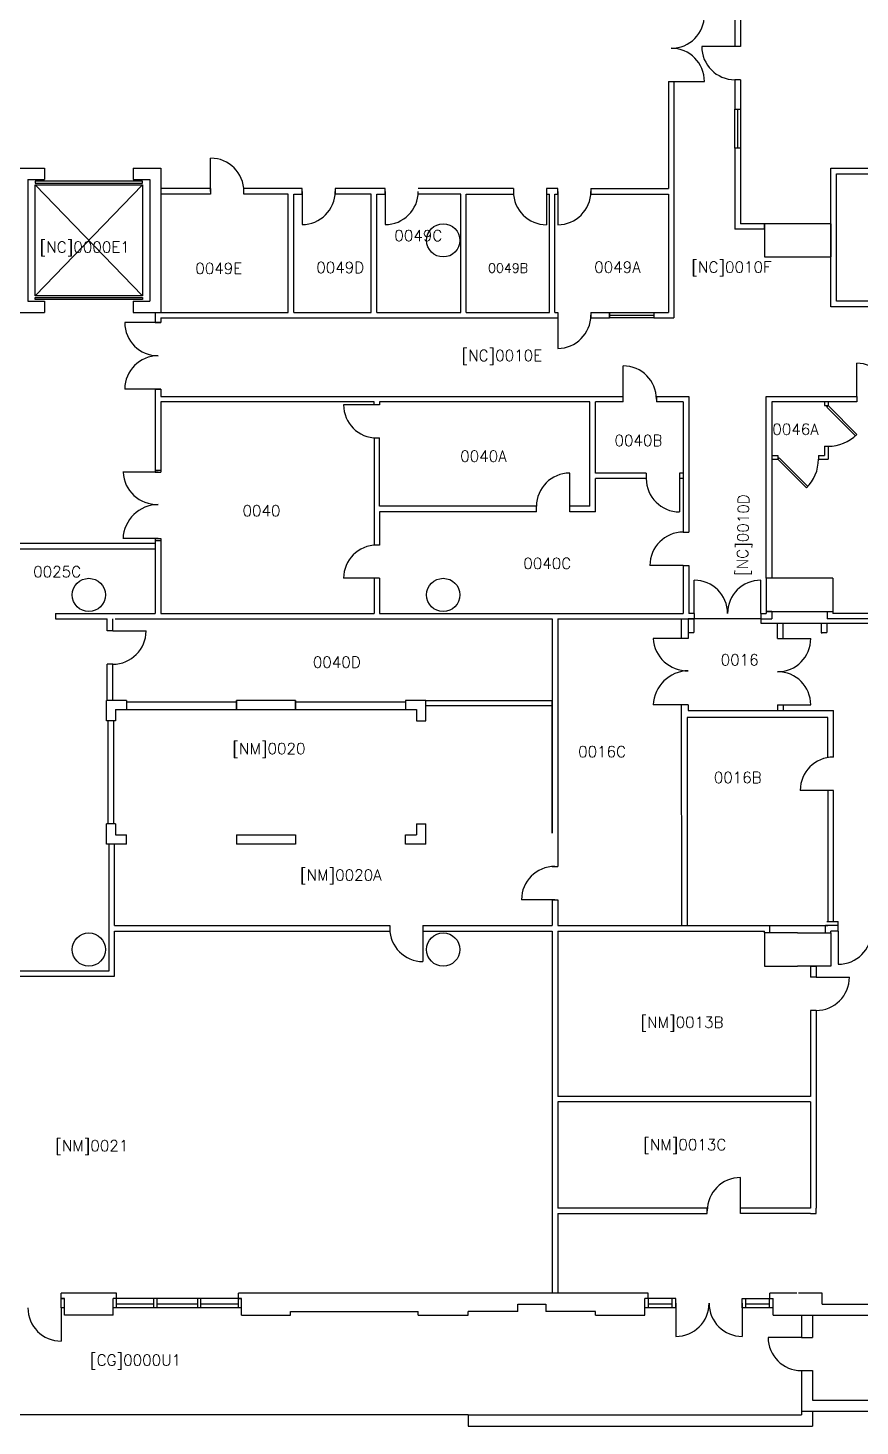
# Model space of a CAD drawing. Header units: inches. Extents: x 0 to 5461, y 0 to 4095.
# Drawn here: x 1209 to 2110, y 1153 to 2667 of the extents above; entities that cross this region are included whole.
import ezdxf

# ---------------------------------------------------------------- set-up
doc = ezdxf.new("R2010")
doc.units = ezdxf.units.IN
doc.header["$LTSCALE"] = 48
doc.header["$MEASUREMENT"] = 0
for name, color, linetype in [('a-area-iden', 7, 'Continuous'), ('a-cols', 1, 'Continuous'), ('a-door', 3, 'Continuous'), ('a-flor-evtr', 3, 'Continuous'), ('a-flor-levl', 7, 'Continuous'), ('a-glaz', 5, 'Continuous'), ('a-wall', 7, 'Continuous')]:
    doc.layers.add(name, color=color, linetype=linetype)
doc.styles.get("Standard").update_dxf_attribs({"font": 'romans.shx'})

msp = doc.modelspace()

# ---------------------------------------------------------------- linework, layer by layer
at = {"layer": 'a-cols'}
for p, q in [((2078.6, 2454.5), (2006.6, 2454.5)), ((2006.6, 2454.5), (2006.6, 2418.5)), ((2078.6, 2454.5), (2078.6, 2418.5)), ((2006.6, 2418.5), (2078.6, 2418.5)), ((2080.6, 2070.5), (2008.6, 2070.5)), ((2008.6, 2070.5), (2008.6, 2034.5)), ((2080.6, 2070.5), (2080.6, 2034.5)), ((2008.6, 2034.5), (2080.6, 2034.5)), ((2042.6, 1686.5), (2006.6, 1686.5)), ((2006.6, 1686.5), (2006.6, 1650.5)), ((2042.6, 1686.5), (2078.6, 1686.5)), ((2078.6, 1686.5), (2078.6, 1650.5)), ((2006.6, 1650.5), (2042.6, 1650.5)), ((2078.6, 1650.5), (2042.6, 1650.5))]:
    msp.add_line(p, q, dxfattribs=at)
for centre in [(1658.6, 2436.5), (1274.6, 2052.5), (1658.6, 2052.5), (1274.6, 1668.5), (1658.6, 1668.5)]:
    msp.add_circle(centre, 18, dxfattribs=at)
at = {"layer": 'a-door'}
for p, q in [((1974.6, 2646.5), (1938.6, 2646.5)), ((1905.6, 2608.5), (1941.6, 2608.5)), ((1406.6, 2489.5), (1406.6, 2525.5)), ((1332.6, 2500.5), (1216.6, 2500.5)), ((1216.6, 2500.5), (1216.6, 2498.5)), ((1216.6, 2498.5), (1332.6, 2498.5)), ((1332.6, 2498.5), (1332.6, 2500.5)), ((1505.6, 2489.5), (1505.6, 2453.5)), ((1595.6, 2489.5), (1595.6, 2453.5)), ((1770.6, 2489.4), (1770.6, 2453.4)), ((1782.6, 2489.4), (1782.6, 2453.4)), ((1216.6, 2374.5), (1332.6, 2374.5)), ((1216.6, 2372.5), (1216.6, 2374.5)), ((1332.6, 2372.5), (1216.6, 2372.5)), ((1332.6, 2374.5), (1332.6, 2372.5)), ((1349.6, 2347.5), (1313.6, 2347.5)), ((1782.6, 2355.5), (1782.6, 2319.5)), ((2106.6, 2267.5), (2106.6, 2303.5)), ((1853.6, 2264.5), (1853.6, 2300.5)), ((1349.6, 2275.5), (1313.6, 2275.5)), ((1586.6, 2258.5), (1550.6, 2258.5)), ((2074.1, 2255.9), (2075.6, 2257.5)), ((2105.2, 2224.8), (2074.1, 2255.9)), ((2075.6, 2257.5), (2106.8, 2226.4)), ((2106.8, 2226.4), (2105.2, 2224.8)), ((2022.7, 2201.1), (2021.1, 2199.5)), ((2021.1, 2199.5), (2052.3, 2168.4)), ((2053.8, 2169.9), (2022.7, 2201.1)), ((1349.6, 2185.5), (1311.6, 2185.5)), ((1795.6, 2148.5), (1795.6, 2184.5)), ((1914.6, 2178.5), (1914.6, 2142.5)), ((2052.3, 2168.4), (2053.8, 2169.9)), ((1349.6, 2113.5), (1311.6, 2113.5)), ((1918.6, 2084.5), (1882.6, 2084.5)), ((1586.6, 2070.5), (1550.6, 2070.5)), ((1930.6, 2032.5), (1930.6, 2068.5)), ((2002.6, 2032.5), (2002.6, 2068.5)), ((1300.6, 2013.5), (1336.6, 2013.5)), ((1924.1, 2005.4), (1886.1, 2005.4)), ((2020.8, 2005.4), (2056.8, 2005.4)), ((2069.3, 2010.6), (2068.1, 2012)), ((1924.1, 1933.4), (1886.1, 1933.4)), ((2020.8, 1933.4), (2056.8, 1933.4)), ((2081.4, 1840.9), (2045.4, 1840.9)), ((1779.4, 1722.5), (1743.4, 1722.5)), ((1636.6, 1691.5), (1636.6, 1655.5)), ((2086.6, 1688.5), (2086.6, 1652.5)), ((2062.6, 1638.5), (2098.6, 1638.5)), ((1980.6, 1385.5), (1980.6, 1421.5)), ((1244.6, 1280.5), (1244.6, 1244.5)), ((1910.6, 1285.5), (1910.6, 1249.5)), ((1982.6, 1285.5), (1982.6, 1249.5)), ((2046.6, 1248.5), (2010.6, 1248.5))]:
    msp.add_line(p, q, dxfattribs=at)
for centre, radius, start, end in [((1905.6, 2680.5), 36, 270, 0), ((1905.6, 2608.5), 36, 0, 90), ((1974.6, 2646.5), 36, 180, 270), ((1406.6, 2489.5), 36, 0, 90), ((1505.6, 2489.5), 36, 270, 0), ((1595.6, 2489.5), 36, 270, 0), ((1770.6, 2489.4), 36, 180, 270), ((1782.6, 2489.4), 36, 270, 0), ((1349.6, 2347.5), 36, 180, 270), ((1782.6, 2355.5), 36, 270, 0), ((1349.6, 2275.5), 36, 90, 180), ((2106.6, 2267.5), 36, 0, 90), ((1853.6, 2264.5), 36, 360, 90), ((1586.6, 2258.5), 36, 180, 270), ((2075.6, 2257.5), 44, 270, 315), ((2021.1, 2199.5), 44, 315, 0), ((1348.5, 2187.4), 36.9, 182.9432, 271.7634), ((1795.6, 2148.5), 36, 90, 180), ((1914.6, 2178.5), 36, 180, 270), ((1350.2, 2111.9), 38.6, 90.8696, 177.6026), ((1918.6, 2084.5), 36, 90, 180), ((1586.6, 2070.5), 36, 90, 180), ((1930.6, 2032.5), 36, 0, 90), ((2002.6, 2032.5), 36, 90, 180), ((1300.6, 2013.5), 36, 270, 0), ((1923, 2007.3), 36.9, 182.9432, 271.7634), ((2020.8, 2005.4), 36, 270, 0), ((1924.7, 1931.8), 38.6, 90.8696, 177.6026), ((2020.8, 1933.4), 36, 0, 90), ((2081.4, 1840.9), 36, 90, 180), ((1779.4, 1722.5), 36, 90, 180), ((1636.6, 1691.5), 36, 180, 270), ((2086.6, 1688.5), 36, 270, 0), ((2062.6, 1638.5), 36, 270, 360), ((1980.6, 1385.5), 36, 90, 180), ((1244.6, 1280.5), 36, 180, 270), ((1910.6, 1285.5), 36, 270, 360), ((1982.6, 1285.5), 36, 180, 270), ((2046.6, 1248.5), 36, 180, 270)]:
    msp.add_arc(centre, radius, start, end, dxfattribs=at)
at = {"layer": 'a-flor-evtr'}
for p, q in [((1216.6, 2496.5), (1332.6, 2496.5)), ((1216.6, 2376.5), (1216.6, 2496.5)), ((1216.6, 2496.5), (1332.6, 2376.5)), ((1332.6, 2496.5), (1216.6, 2376.5)), ((1332.6, 2496.5), (1332.6, 2376.5)), ((1332.6, 2376.5), (1216.6, 2376.5))]:
    msp.add_line(p, q, dxfattribs=at)
at = {"layer": 'a-flor-levl'}
msp.add_line((1685.6, 1164.5), (768.6, 1164.5), dxfattribs=at)
at = {"layer": 'a-glaz'}
for p, q in [((1974.6, 2578.5), (1980.6, 2578.5)), ((1974.6, 2536.5), (1974.6, 2578.5)), ((1977.6, 2578.5), (1977.6, 2536.5)), ((1980.6, 2578.5), (1980.6, 2536.5)), ((1980.6, 2536.5), (1974.6, 2536.5)), ((1838.6, 2358.5), (1886.6, 2358.5)), ((1838.6, 2352.5), (1838.6, 2358.5)), ((1838.6, 2355.5), (1886.6, 2355.5)), ((1886.6, 2352.5), (1838.6, 2352.5)), ((1886.6, 2358.5), (1886.6, 2352.5)), ((1440.1, 1290.5), (1301.1, 1290.5)), ((1301.1, 1280.5), (1301.1, 1290.5)), ((1304.6, 1280.5), (1304.6, 1290.5)), ((1345.1, 1280.5), (1345.1, 1290.5)), ((1348.6, 1280.5), (1348.6, 1290.5)), ((1392.6, 1280.5), (1392.6, 1290.5)), ((1396.1, 1280.5), (1396.1, 1290.5)), ((1436.6, 1280.5), (1436.6, 1290.5)), ((1440.1, 1280.5), (1440.1, 1290.5)), ((1910.6, 1290.5), (1877.1, 1290.5)), ((1877.1, 1280.5), (1877.1, 1290.5)), ((1881.1, 1280.5), (1881.1, 1290.5)), ((1906.6, 1280.5), (1906.6, 1290.5)), ((1910.6, 1280.5), (1910.6, 1290.5)), ((1982.6, 1280.5), (1982.6, 1290.5)), ((1982.6, 1290.5), (2016.1, 1290.5)), ((1986.6, 1280.5), (1986.6, 1290.5)), ((2012.1, 1280.5), (2012.1, 1290.5)), ((2016.1, 1280.5), (2016.1, 1290.5)), ((1440.1, 1280.5), (1301.1, 1280.5)), ((1345.1, 1284.5), (1304.6, 1284.5)), ((1392.6, 1284.5), (1348.6, 1284.5)), ((1436.6, 1284.5), (1396.1, 1284.5)), ((1910.6, 1280.5), (1877.1, 1280.5)), ((1906.6, 1284.5), (1881.1, 1284.5)), ((2016.1, 1280.5), (1982.6, 1280.5)), ((2012.1, 1284.5), (1986.6, 1284.5))]:
    msp.add_line(p, q, dxfattribs=at)
at = {"layer": 'a-wall'}
for p, q in [((1974.6, 2694.5), (1974.6, 2646.5)), ((1980.6, 2694.5), (1980.6, 2646.5)), ((1980.6, 2646.5), (1974.6, 2646.5)), ((1902.6, 2608.5), (1902.6, 2492.5)), ((1902.6, 2608.5), (1908.6, 2608.5)), ((1908.6, 2608.5), (1908.6, 2352.5)), ((1974.6, 2610.5), (1974.6, 2578.5)), ((1980.6, 2610.5), (1974.6, 2610.5)), ((1980.6, 2610.5), (1980.6, 2578.5)), ((1974.6, 2578.5), (1980.6, 2578.5)), ((1980.6, 2536.5), (1974.6, 2536.5)), ((1974.6, 2536.5), (1974.6, 2448.5)), ((1980.6, 2536.5), (1980.6, 2454.5)), ((1196.6, 2514.5), (1226.6, 2514.5)), ((1226.6, 2514.5), (1226.6, 2502.5)), ((1322.6, 2514.5), (1352.6, 2514.5)), ((1322.6, 2514.5), (1322.6, 2502.5)), ((1352.6, 2514.5), (1352.6, 2358.5)), ((1352.6, 2514.5), (1352.6, 2358.5)), ((2078.6, 2514.5), (2205.6, 2514.5)), ((2078.6, 2364.5), (2078.6, 2514.5)), ((1208.6, 2502.5), (1208.6, 2370.5)), ((1208.6, 2502.5), (1226.6, 2502.5)), ((1322.6, 2502.5), (1340.6, 2502.5)), ((1340.6, 2502.5), (1340.6, 2370.5)), ((1340.6, 2502.5), (1340.6, 2370.5)), ((2084.6, 2508.5), (2205.6, 2508.5)), ((2084.6, 2370.5), (2084.6, 2508.5)), ((1406.6, 2492.5), (1352.6, 2492.5)), ((1406.6, 2486.5), (1352.6, 2486.5)), ((1406.6, 2492.5), (1406.6, 2486.5)), ((1505.6, 2492.5), (1442.6, 2492.5)), ((1442.6, 2486.5), (1442.6, 2492.5)), ((1490.6, 2486.5), (1442.6, 2486.5)), ((1490.6, 2358.5), (1490.6, 2486.5)), ((1496.6, 2358.5), (1496.6, 2486.5)), ((1496.6, 2486.5), (1505.6, 2486.5)), ((1505.6, 2486.5), (1505.6, 2492.5)), ((1595.6, 2492.5), (1541.6, 2492.5)), ((1541.6, 2492.5), (1541.6, 2486.5)), ((1580.6, 2486.5), (1541.6, 2486.5)), ((1580.6, 2358.5), (1580.6, 2486.5)), ((1586.6, 2358.5), (1586.6, 2486.5)), ((1586.6, 2486.5), (1595.6, 2486.5)), ((1595.6, 2486.5), (1595.6, 2492.5)), ((1631.6, 2492.5), (1631.6, 2492.5)), ((1734.6, 2492.5), (1631.6, 2492.5)), ((1677.6, 2486.5), (1631.6, 2486.5)), ((1677.6, 2358.5), (1677.6, 2486.5)), ((1683.6, 2358.5), (1683.6, 2486.5)), ((1683.6, 2486.5), (1734.6, 2486.5)), ((1734.6, 2492.5), (1734.6, 2486.5)), ((1782.6, 2492.5), (1770.6, 2492.5)), ((1770.6, 2492.5), (1770.6, 2486.5)), ((1770.6, 2486.5), (1773.6, 2486.5)), ((1773.6, 2358.5), (1773.6, 2486.5)), ((1779.6, 2358.5), (1779.6, 2486.5)), ((1779.6, 2486.5), (1782.6, 2486.5)), ((1782.6, 2486.5), (1782.6, 2492.5)), ((1818.6, 2492.5), (1902.6, 2492.5)), ((1818.6, 2492.5), (1818.6, 2486.5)), ((1818.6, 2486.5), (1902.6, 2486.5)), ((1902.6, 2486.5), (1902.6, 2358.5)), ((2006.6, 2454.5), (1980.6, 2454.5)), ((2006.6, 2448.5), (2006.6, 2454.5)), ((2006.6, 2448.5), (1974.6, 2448.5)), ((1208.6, 2370.5), (1226.6, 2370.5)), ((1208.6, 2370.5), (1226.6, 2370.5)), ((1226.6, 2370.5), (1226.6, 2358.5)), ((1226.6, 2370.5), (1226.6, 2358.5)), ((1322.6, 2370.5), (1340.6, 2370.5)), ((1322.6, 2370.5), (1340.6, 2370.5)), ((1322.6, 2370.5), (1322.6, 2358.5)), ((1322.6, 2370.5), (1322.6, 2358.5)), ((2133.6, 2364.5), (2078.6, 2364.5)), ((2133.6, 2370.5), (2084.6, 2370.5)), ((1196.6, 2358.5), (1226.6, 2358.5)), ((1322.6, 2358.5), (1352.6, 2358.5)), ((1322.6, 2358.5), (1352.6, 2358.5)), ((1346.6, 2358.5), (1346.6, 2347.5)), ((1352.6, 2347.5), (1346.6, 2347.5)), ((1346.6, 2347.5), (1352.6, 2347.5)), ((1352.6, 2358.5), (1490.6, 2358.5)), ((1352.6, 2352.5), (1352.6, 2347.5)), ((1352.6, 2352.5), (1782.6, 2352.5)), ((1496.6, 2358.5), (1580.6, 2358.5)), ((1586.6, 2358.5), (1677.6, 2358.5)), ((1683.6, 2358.5), (1773.6, 2358.5)), ((1779.6, 2358.5), (1782.6, 2358.5)), ((1782.6, 2358.5), (1782.6, 2352.5)), ((1818.6, 2358.5), (1838.6, 2358.5)), ((1818.6, 2358.5), (1818.6, 2352.5)), ((1818.6, 2352.5), (1838.6, 2352.5)), ((1838.6, 2358.5), (1838.6, 2352.5)), ((1886.6, 2358.5), (1886.6, 2352.5)), ((1886.6, 2358.5), (1902.6, 2358.5)), ((1886.6, 2352.5), (1888.6, 2352.5)), ((1888.6, 2352.5), (1908.6, 2352.5)), ((1352.6, 2275.5), (1346.6, 2275.5)), ((1346.6, 2275.5), (1352.6, 2275.5)), ((1346.6, 2275.5), (1346.6, 2185.5)), ((1352.6, 2275.5), (1352.6, 2267.5)), ((1352.6, 2267.5), (1853.6, 2267.5)), ((1583.6, 2261.5), (1352.6, 2261.5)), ((1352.6, 2261.5), (1352.6, 2185.5)), ((1583.6, 2258.5), (1583.6, 2261.5)), ((1589.6, 2258.5), (1583.6, 2258.5)), ((1597.6, 2261.5), (1589.6, 2261.5)), ((1589.6, 2261.5), (1589.6, 2258.5)), ((1817.6, 2261.5), (1589.6, 2261.5)), ((1817.6, 2148.5), (1817.6, 2261.5)), ((1853.6, 2261.5), (1823.6, 2261.5)), ((1823.6, 2184.5), (1823.6, 2261.5)), ((1853.6, 2261.5), (1853.6, 2267.5)), ((1889.6, 2267.5), (1889.6, 2261.5)), ((1889.6, 2267.5), (1924.6, 2267.5)), ((1918.6, 2261.5), (1889.6, 2261.5)), ((1918.6, 2261.5), (1918.6, 2120.5)), ((1924.6, 2267.5), (1924.6, 2120.5)), ((2008.6, 2070.5), (2008.6, 2267.5)), ((2008.6, 2267.5), (2106.6, 2267.5)), ((2014.6, 2261.5), (2014.6, 2070.5)), ((2106.6, 2261.5), (2014.6, 2261.5)), ((2071.6, 2261.5), (2071.6, 2257.5)), ((2071.6, 2257.5), (2075.6, 2257.5)), ((2075.6, 2261.5), (2075.6, 2257.5)), ((2106.6, 2267.5), (2106.6, 2261.5)), ((1583.6, 2222.5), (1583.6, 2106.5)), ((1583.6, 2222.5), (1589.6, 2222.5)), ((1589.6, 2148.5), (1589.6, 2222.5)), ((2071.6, 2213.5), (2075.6, 2213.5)), ((2071.6, 2213.5), (2071.6, 2203.5)), ((2075.6, 2213.5), (2075.6, 2199.5)), ((2014.6, 2203.5), (2021.1, 2203.5)), ((2014.6, 2199.5), (2021.1, 2199.5)), ((2021.1, 2203.5), (2021.1, 2199.5)), ((2065.1, 2203.5), (2065.1, 2199.5)), ((2065.1, 2203.5), (2071.6, 2203.5)), ((2065.1, 2199.5), (2075.6, 2199.5)), ((1346.6, 2187.5), (1352.6, 2187.5)), ((1346.6, 2185.5), (1352.6, 2185.5)), ((1878.6, 2184.5), (1823.6, 2184.5)), ((1878.6, 2184.5), (1878.6, 2178.5)), ((1918.6, 2184.5), (1914.6, 2184.5)), ((1914.6, 2184.5), (1914.6, 2178.5)), ((1823.6, 2142.5), (1823.6, 2178.5)), ((1878.6, 2178.5), (1823.6, 2178.5)), ((1918.6, 2178.5), (1914.6, 2178.5)), ((1759.6, 2148.5), (1589.6, 2148.5)), ((1589.6, 2142.5), (1589.6, 2106.5)), ((1759.6, 2142.5), (1589.6, 2142.5)), ((1759.6, 2142.5), (1759.6, 2148.5)), ((1817.6, 2148.5), (1795.6, 2148.5)), ((1795.6, 2142.5), (1795.6, 2148.5)), ((1823.6, 2142.5), (1795.6, 2142.5)), ((1918.6, 2120.5), (1924.6, 2120.5)), ((1172.6, 2108.5), (1346.6, 2108.5)), ((1346.6, 2113.5), (1346.6, 2032.5)), ((1346.6, 2113.5), (1352.6, 2113.5)), ((1346.6, 2111.5), (1352.6, 2111.5)), ((1352.6, 2113.5), (1352.6, 2032.5)), ((1589.6, 2106.5), (1583.6, 2106.5)), ((1178.6, 2102.5), (1346.6, 2102.5)), ((1918.6, 2084.5), (1924.6, 2084.5)), ((1918.6, 2084.5), (1918.6, 2032.5)), ((1924.6, 2084.5), (1924.6, 2032.5)), ((1583.6, 2070.5), (1583.6, 2032.5)), ((1589.6, 2070.5), (1583.6, 2070.5)), ((1589.6, 2070.5), (1589.6, 2032.5)), ((2014.6, 2070.5), (2008.6, 2070.5)), ((1238.6, 2032.5), (1238.6, 2026.5)), ((1238.6, 2032.5), (1294.6, 2032.5)), ((1294.6, 2032.5), (1346.6, 2032.5)), ((1352.6, 2032.5), (1583.6, 2032.5)), ((1589.6, 2032.5), (1918.6, 2032.5)), ((1930.6, 2032.5), (1924.6, 2032.5)), ((1930.6, 2032.5), (1930.6, 2026.5)), ((2002.6, 2032.5), (2002.6, 2022)), ((2002.6, 2032.5), (2008.6, 2032.5)), ((2014.6, 2034.5), (2008.6, 2034.5)), ((2008.6, 2034.5), (2008.6, 2032.5)), ((2014.6, 2034.5), (2008.6, 2034.5)), ((2014.6, 2034.5), (2014.6, 2026.5)), ((2074.6, 2034.5), (2080.6, 2034.5)), ((2074.6, 2034.5), (2074.6, 2026.5)), ((2074.6, 2034.5), (2080.6, 2034.5)), ((2080.6, 2034.5), (2080.6, 2032.5)), ((2382.6, 2032.5), (2080.6, 2032.5)), ((1238.6, 2026.5), (1294.6, 2026.5)), ((1294.6, 2013.5), (1294.6, 2026.5)), ((1300.6, 2013.5), (1300.6, 2026.5)), ((1303.3, 2026.5), (1776.6, 2026.5)), ((1776.6, 2026.5), (1776.6, 1794.5)), ((1782.6, 2026.5), (1782.6, 1758.5)), ((1782.6, 2026.5), (1930.6, 2026.5)), ((1916.8, 2005.4), (1916.8, 2026.4)), ((1924.1, 2026.5), (1924.1, 2012)), ((2002.6, 2026.5), (1924.1, 2026.5)), ((1924.1, 2026.5), (1924.1, 2005.4)), ((1930.1, 2026.5), (1930.1, 2012)), ((2002.6, 2026.5), (2014.6, 2026.5)), ((2002.6, 2022), (2436.1, 2022)), ((2020.8, 2005.4), (2020.8, 2022)), ((2026.8, 2005.4), (2026.8, 2022)), ((2068.1, 2022), (2068.1, 2012)), ((2074.1, 2022), (2074.1, 2012)), ((2450.6, 2026.5), (2074.6, 2026.5)), ((1300.6, 2013.5), (1294.6, 2013.5)), ((1924.1, 2012), (1930.1, 2012)), ((2068.1, 2012), (2074.1, 2012)), ((1300.6, 1977.5), (1294.6, 1977.5)), ((1294.6, 1938.3), (1294.6, 1977.5)), ((1300.6, 1938.3), (1300.6, 1977.5)), ((1293.6, 1916.3), (1293.6, 1938.3)), ((1315.6, 1938.3), (1293.6, 1938.3)), ((1315.6, 1938.3), (1315.6, 1928.3)), ((1434.6, 1928.3), (1434.6, 1938.3)), ((1434.6, 1938.3), (1434.6, 1928.3)), ((1498.6, 1938.3), (1434.6, 1938.3)), ((1441.6, 1938.3), (1434.6, 1938.3)), ((1498.6, 1928.3), (1498.6, 1938.3)), ((1498.6, 1938.3), (1498.6, 1928.3)), ((1639.6, 1938.3), (1617.6, 1938.3)), ((1617.6, 1938.3), (1617.6, 1928.3)), ((1639.6, 1916.3), (1639.6, 1938.3)), ((1639.6, 1938.3), (1776.6, 1938.3)), ((1776.6, 1794.5), (1776.6, 1938.3)), ((1303.6, 1928.3), (1303.6, 1916.3)), ((1303.6, 1928.3), (1629.6, 1928.3)), ((1434.6, 1936.3), (1315.6, 1936.3)), ((1434.6, 1928.3), (1441.6, 1928.3)), ((1617.6, 1936.3), (1498.6, 1936.3)), ((1629.6, 1928.3), (1629.6, 1916.3)), ((1776.6, 1932.3), (1639.6, 1932.3)), ((1776.6, 1932.3), (1776.6, 1794.5)), ((1917, 1694.5), (1916.9, 1933.4)), ((1924.1, 1933.4), (1924.1, 1927.4)), ((1924.1, 1927.4), (2081.4, 1927.4)), ((2020.8, 1933.4), (2020.8, 1927.4)), ((2026.8, 1933.4), (2026.8, 1927.4)), ((2081.4, 1876.9), (2081.4, 1927.4)), ((1303.6, 1916.3), (1293.6, 1916.3)), ((1295.6, 1804.8), (1295.6, 1916.3)), ((1301.6, 1804.8), (1301.6, 1916.3)), ((1629.6, 1916.3), (1639.6, 1916.3)), ((2075.4, 1919.7), (1922.8, 1919.7)), ((1922.8, 1919.7), (1923, 1694.5)), ((2075.4, 1876.4), (2075.4, 1919.7)), ((2075.4, 1840.9), (2075.4, 1699)), ((2081.4, 1699), (2081.4, 1840.9)), ((1293.6, 1782.8), (1293.6, 1804.8)), ((1303.6, 1804.8), (1293.6, 1804.8)), ((1303.6, 1804.8), (1303.6, 1792.8)), ((1629.6, 1804.8), (1629.6, 1792.8)), ((1629.6, 1804.8), (1639.6, 1804.8)), ((1639.6, 1782.8), (1639.6, 1804.8)), ((1303.6, 1792.8), (1315.6, 1792.8)), ((1315.6, 1782.8), (1315.6, 1792.8)), ((1434.6, 1792.8), (1434.6, 1782.8)), ((1434.6, 1792.8), (1498.6, 1792.8)), ((1498.6, 1792.8), (1498.6, 1782.8)), ((1617.6, 1792.8), (1629.6, 1792.8)), ((1617.6, 1782.8), (1617.6, 1792.8)), ((1315.6, 1782.8), (1293.6, 1782.8)), ((1296.6, 1645.5), (1296.6, 1782.8)), ((1302.6, 1694.5), (1302.6, 1782.8)), ((1498.6, 1782.8), (1434.6, 1782.8)), ((1639.6, 1782.8), (1617.6, 1782.8)), ((1776.6, 1758.4), (1782.6, 1758.5)), ((1776.2, 1722.5), (1782.6, 1722.5)), ((1776.6, 1722.5), (1776.6, 1694.5)), ((1782.6, 1722.5), (1782.6, 1694.5)), ((2074.1, 1699), (2086.6, 1699)), ((2086.6, 1688.5), (2086.6, 1699)), ((1302.6, 1694.5), (1600.6, 1694.5)), ((1302.6, 1688.5), (1600.6, 1688.5)), ((1302.6, 1639.5), (1302.6, 1688.5)), ((1600.6, 1694.5), (1600.6, 1688.5)), ((1636.6, 1694.5), (1776.6, 1694.5)), ((1636.6, 1694.5), (1636.6, 1688.5)), ((1636.6, 1688.5), (1776.6, 1688.5)), ((1776.6, 1688.5), (1776.6, 1296.5)), ((1782.6, 1694.5), (2072.6, 1694.5)), ((1782.6, 1694.5), (1917, 1694.5)), ((1782.6, 1688.5), (1782.6, 1509.5)), ((1782.6, 1688.5), (2006.6, 1688.5)), ((1923, 1694.5), (2075.4, 1694.5)), ((2006.6, 1686.5), (2006.6, 1688.5)), ((2012.6, 1686.5), (2006.6, 1686.5)), ((2012.6, 1686.5), (2012.6, 1694.5)), ((2072.6, 1686.5), (2072.6, 1694.5)), ((2086.6, 1694.5), (2072.6, 1694.5)), ((2072.6, 1686.5), (2078.6, 1686.5)), ((2078.6, 1686.5), (2078.6, 1688.5)), ((2086.6, 1688.5), (2078.6, 1688.5)), ((2056.6, 1650.5), (2056.6, 1638.5)), ((2056.6, 1650.5), (2062.6, 1650.5)), ((2062.6, 1650.5), (2062.6, 1638.5)), ((1155.6, 1645.5), (1296.6, 1645.5)), ((1155.6, 1639.5), (1302.6, 1639.5)), ((2062.6, 1638.5), (2056.6, 1638.5)), ((2056.6, 1602.5), (2056.6, 1509.5)), ((2062.6, 1602.5), (2056.6, 1602.5)), ((2062.6, 1602.5), (2062.6, 1388.5)), ((1841.6, 1509.5), (1782.6, 1509.5)), ((1841.6, 1503.5), (1782.6, 1503.5)), ((1782.6, 1503.5), (1782.6, 1388.5)), ((2056.6, 1509.5), (1841.6, 1509.5)), ((2056.6, 1503.5), (1841.6, 1503.5)), ((2056.6, 1503.5), (2056.6, 1388.5)), ((1944.6, 1388.5), (1782.6, 1388.5)), ((1782.6, 1382.5), (1944.6, 1382.5)), ((1782.6, 1382.5), (1782.6, 1296.5)), ((1944.6, 1382.5), (1944.6, 1388.5)), ((2056.6, 1388.5), (1980.6, 1388.5)), ((1980.6, 1382.5), (1980.6, 1388.5)), ((2056.6, 1382.5), (1980.6, 1382.5)), ((2056.6, 1382.5), (2062.6, 1382.5)), ((2062.6, 1382.5), (2062.6, 1388.5)), ((1244.6, 1290.5), (1244.6, 1296.5)), ((1304.6, 1296.5), (1244.6, 1296.5)), ((1248.1, 1290.5), (1244.6, 1290.5)), ((1244.6, 1290.5), (1248.1, 1290.5)), ((1244.6, 1280.5), (1244.6, 1290.5)), ((1248.1, 1280.5), (1248.1, 1290.5)), ((1248.1, 1272.5), (1248.1, 1290.5)), ((1304.6, 1290.5), (1301.1, 1290.5)), ((1301.1, 1272.5), (1301.1, 1290.5)), ((1304.6, 1290.5), (1304.6, 1296.5)), ((1880.6, 1296.5), (1436.6, 1296.5)), ((1436.6, 1290.5), (1436.6, 1296.5)), ((1436.6, 1290.5), (1440.1, 1290.5)), ((1440.1, 1272.5), (1440.1, 1290.5)), ((1880.6, 1290.5), (1877.1, 1290.5)), ((1877.1, 1272.5), (1877.1, 1290.5)), ((1880.6, 1290.5), (1880.6, 1296.5)), ((2012.6, 1290.5), (2012.6, 1296.5)), ((2041.6, 1296.5), (2012.6, 1296.5)), ((2012.6, 1290.5), (2016.1, 1290.5)), ((2016.1, 1272.5), (2016.1, 1290.5)), ((2069.1, 1296.5), (2043.6, 1296.5)), ((2069.1, 1284.5), (2069.1, 1296.5)), ((1248.1, 1280.5), (1244.6, 1280.5)), ((1301.1, 1272.5), (1248.1, 1272.5)), ((1440.1, 1272.5), (1493.1, 1272.5)), ((1493.1, 1276.5), (1631.6, 1276.5)), ((1493.1, 1272.5), (1493.1, 1276.5)), ((1631.6, 1272.5), (1631.6, 1276.5)), ((1631.6, 1272.5), (1685.6, 1272.5)), ((1739.6, 1276.5), (1685.6, 1276.5)), ((1685.6, 1272.5), (1685.6, 1276.5)), ((1739.6, 1284.5), (1769.6, 1284.5)), ((1739.6, 1276.5), (1739.6, 1284.5)), ((1769.6, 1284.5), (1769.6, 1276.5)), ((1823.6, 1276.5), (1769.6, 1276.5)), ((1823.6, 1272.5), (1823.6, 1276.5)), ((1823.6, 1272.5), (1877.1, 1272.5)), ((2016.1, 1272.5), (3041.6, 1272.5)), ((2046.6, 1272.5), (2046.6, 1248.5)), ((2058.6, 1272.5), (2058.6, 1248.5)), ((2069.1, 1284.5), (2208.1, 1284.5)), ((2046.6, 1248.5), (2058.6, 1248.5)), ((2046.6, 1212.5), (2058.6, 1212.5)), ((2046.6, 1212.5), (2046.6, 1168.5)), ((2058.6, 1212.5), (2058.6, 1180.5)), ((2046.6, 1168.5), (2430.6, 1168.5)), ((2046.6, 1168.5), (2046.6, 1164.5)), ((2058.6, 1180.5), (2430.6, 1180.5)), ((2058.6, 1168.5), (2058.6, 1152.5)), ((1685.6, 1164.5), (2046.6, 1164.5)), ((1685.6, 1164.5), (1685.6, 1152.5)), ((1685.6, 1152.5), (2058.6, 1152.5))]:
    msp.add_line(p, q, dxfattribs=at)

# ---------------------------------------------------------------- texts
at = {"layer": 'a-area-iden', "attachment_point": 5}
for s, insert, char_height in [('0049C', (1631.6, 2441.6), 12), ('[NC]0000E1', (1270.2, 2427.2), 12), ('0049E', (1415.4, 2406.1), 12), ('0049D', (1547, 2407.1), 12), ('0049B', (1728.8, 2406.5), 10), ('0049A', (1847.4, 2407.5), 12), ('[NC]0010F', (1970.9, 2405.6), 12), ('[NC]0010E', (1722.1, 2309.8), 12), ('0040B', (1870.1, 2219.8), 12), ('0046A', (2040.3, 2231.9), 12), ('0040A', (1702.2, 2202.8), 12), ('0040', (1461.7, 2143.7), 12), ('0040C', (1771.3, 2086.7), 12), ('0025C', (1240.3, 2077.7), 12), ('0040D', (1543.3, 1979.7), 12), ('0016', (1979.8, 1982.2), 12), ('[NM]0020', (1469.8, 1884.1), 12), ('0016C', (1830.7, 1882.8), 12), ('0016B', (1977.7, 1854.8), 12), ('[NM]0020A', (1547.7, 1747.2), 12), ('[NM]0013B', (1917.3, 1587.7), 12), ('[NM]0021', (1277.8, 1454.1), 12), ('[NM]0013C', (1920.3, 1455.2), 12), ('[CG]0000U1', (1325.2, 1221.9), 12)]:
    msp.add_mtext(s, dxfattribs=dict(at, insert=insert, char_height=char_height))
at = {"layer": 'a-area-iden', "insert": (1985.3, 2117.3), "char_height": 12, "attachment_point": 5, "rotation": 89.0295}
msp.add_mtext('[NC]0010D', dxfattribs=at)

doc.saveas('drawing.dxf')
